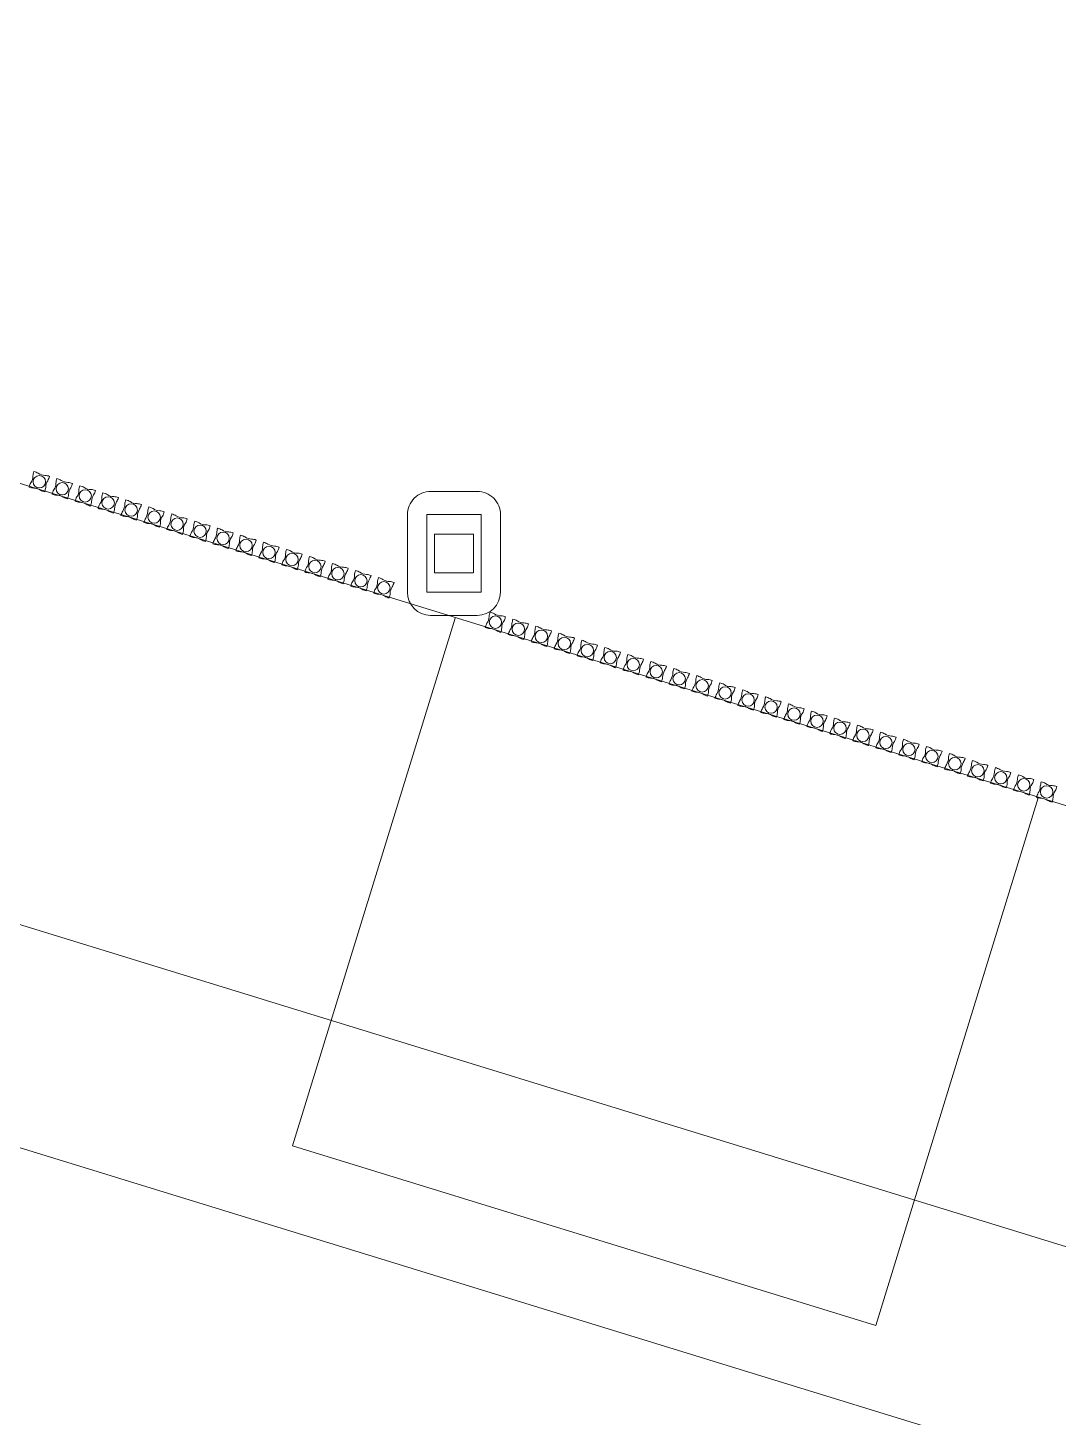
# Model space of a CAD drawing. Header units: metres. Extents: x -22.5 to 67.5, y 0 to 64.7.
# Drawn here: x 62.213 to 63.03, y 47.918 to 49.02 of the extents above; entities that cross this region are included whole.
import ezdxf

# ---------------------------------------------------------------- set-up
doc = ezdxf.new("R2010")
doc.units = ezdxf.units.M
doc.layers.add('XREF PIE 1.100$0$G-ANNO-TTLB', color=7, linetype='Continuous', lineweight=9)
doc.layers.add('XREF PIE 1.100$0$G-IMPT', color=7, linetype='Continuous', lineweight=9)

# ---------------------------------------------------------------- blocks, each defined once
blk = doc.blocks.new('XREF PIE 1.100$0$ZUM-TB-XX-PP_PIE DE PLANO - CDL_CONJUNTO_dwg-1452923-PLANTA BAJA GENERAL')
at = {"layer": 'XREF PIE 1.100$0$G-IMPT'}
for p, q in [((0.07500717297879411, 0.05491678029400891), (0.07537603641006174, 0.05491678029400891)), ((0.07482195531336064, 0.05411775756482598), (0.07482195531336064, 0.05473252995133954)), ((0.07556028675273112, 0.0547318044592672), (0.07556028675273112, 0.05411703207275362)), ((0.07537506908729762, 0.05393278173008428), (0.07500620565603001, 0.05393278173008428))]:
    blk.add_line(p, q, dxfattribs=at)
at = {"layer": 'XREF PIE 1.100$0$G-IMPT', "flags": 128}
for points in [[(0.1198591832153632, 0.04015308212429854), (0.1198591832153632, 0.07472980594961619), (0.06838715904063765, 0.07472980594961619), (0.06838715904063765, 0.05601492656945762)], [(0.02684305220361375, 0.06354491451137292), (0.0197934913460166, 0.04066072904932546), (0.09942691331867809, 0.01612934883355279), (0.1064764741763174, 0.03901353429573703)]]:
    blk.add_lwpolyline(points, close=True, dxfattribs=at)
for points in [[(0.02795819886025336, 0.06497230848787754), (0.08381695295681343, 0.04776468649168286), (0.0851301062222739, 0.05085151090458687), (0.08035314721161622, 0.05232307191877138), (0.08035314721161622, 0.05472708876086028)], [(0.07540598907807458, 0.05411718321840407), (0.07497564840813414, 0.05411718321840407), (0.07497564840813414, 0.054732378807732), (0.07540659365475243, 0.054732378807732), (0.07540659365475243, 0.05411718321840407)], [(0.07534466298366624, 0.05427093677248154), (0.07503727679085678, 0.05427093677248154), (0.07503727679085678, 0.05457862525365453), (0.07534496527202982, 0.05457862525365453), (0.07534496527202982, 0.05427093677248154)], [(0.0752006514339385, 0.05391031851367586), (0.07391127093208195, 0.04972475111547491), (0.07853510243384697, 0.04830033826072314), (0.07982448951145824, 0.05248592700501319)]]:
    blk.add_lwpolyline(points, dxfattribs=at)
at = {"layer": 'XREF PIE 1.100$0$G-IMPT'}
for centre, radius in [((0.07190329129221631, 0.0549936278586823), 4.918181463152427e-05), ((0.07208542468499465, 0.05493752095057921), 4.918181463151039e-05), ((0.07226755807777299, 0.05488141404247609), 4.918181463151039e-05), ((0.07244969147055128, 0.05482530713437296), 4.918181463152427e-05), ((0.07263182486332961, 0.05476920022626987), 4.918181463151039e-05), ((0.07281395825610795, 0.05471309331816675), 4.918181463151039e-05), ((0.07299609164888624, 0.05465698641006365), 4.918181463151039e-05), ((0.07317822504166457, 0.05460087950196055), 4.918181463151039e-05), ((0.07336035843444291, 0.05454477259385743), 4.918181463151039e-05), ((0.07354249182722031, 0.05448866568575082), 4.918181463151039e-05), ((0.07372462521999865, 0.05443255877764768), 4.918181463151039e-05), ((0.07390675861277693, 0.05437645186954461), 4.918181463152427e-05), ((0.07408889200555527, 0.05432034496144149), 4.918181463151039e-05), ((0.0742710253983336, 0.05426423805333838), 4.918181463151039e-05), ((0.07445315879111193, 0.05420813114523525), 4.918181463151039e-05), ((0.07463529218389023, 0.05415202423713215), 4.918181463151039e-05), ((0.07551982296846406, 0.05387954104968697), 4.918181463151039e-05), ((0.07570195636124243, 0.05382343414158385), 4.918181463149651e-05), ((0.07588408975401366, 0.05376732723346162), 4.918181463151039e-05), ((0.07606622314691676, 0.053711220325326), 4.918181463149651e-05), ((0.07624835653969678, 0.05365511341722831), 4.918181463151039e-05), ((0.07643048993259997, 0.05359900650909268), 4.918181463151039e-05), ((0.07661262332550313, 0.05354289960095707), 4.918181463149651e-05), ((0.07679475671840622, 0.05348679269282147), 4.918181463151039e-05), ((0.07697689011130941, 0.05343068578468582), 4.918181463151039e-05), ((0.07715902350421261, 0.05337457887655017), 4.918181463152427e-05), ((0.07734115689711582, 0.05331847196841455), 4.918181463152427e-05), ((0.07752329029001896, 0.05326236506027892), 4.918181463149651e-05), ((0.07770542368292217, 0.05320625815214326), 4.918181463149651e-05), ((0.07788755707582526, 0.05315015124400767), 4.918181463152427e-05), ((0.0780696904687285, 0.05309404433587204), 4.918181463152427e-05), ((0.0782518238615054, 0.05303793742776929), 4.918181463149651e-05), ((0.07843395725453474, 0.05298183051960082), 4.918181463151039e-05), ((0.07861609064743791, 0.0529257236114652), 4.918181463151039e-05), ((0.07879822404034105, 0.05286961670332956), 4.918181463149651e-05), ((0.07898035743324422, 0.05281350979519393), 4.918181463152427e-05), ((0.07916249082614746, 0.0527574028870583), 4.918181463152427e-05), ((0.0793446242190505, 0.05270129597892268), 4.918181463151039e-05), ((0.07952675761195373, 0.05264518907078709), 4.918181463149651e-05), ((0.07970889100485677, 0.05258908216265148), 4.918181463151039e-05), ((0.07989102439763425, 0.05253297525454859), 4.918181463151039e-05)]:
    blk.add_circle(centre, radius, dxfattribs=at)
for centre, radius, start, end in [((0.07176781058859931, 0.05503536322234093), 8.489692701830722e-05, 323.876783520154, 1.879907064755182), ((0.07199856454865534, 0.05502506990190847), 0.0001464877073043616, 160.3531929168485, 174.8778461706094), ((0.07182368849363033, 0.05493256240255591), 0.0001464877073038425, 60.87884441370277, 75.40349766728835), ((0.07194502665587499, 0.0551291085622994), 8.489692701833267e-05, 233.8767835201803, 271.8799070659356), ((0.07193473333544272, 0.05489835460224334), 0.0001464877073043513, 70.35319291671415, 84.87784617199098), ((0.07203877199583336, 0.05495189249502348), 8.489692701832694e-05, 143.8767835200281, 181.8799070646004), ((0.07184222583608932, 0.05507323065726825), 0.000146487707304362, 330.8788444144325, 345.4034976680867), ((0.07218069794143361, 0.05496896299380534), 0.0001464877073043438, 160.3531929168489, 174.87784617061), ((0.07200582188640858, 0.0548764554944528), 0.0001464877073038425, 60.87884441370245, 75.40349766728824), ((0.0721271600486533, 0.0550730016541963), 8.489692701833267e-05, 233.876783520179, 271.8799070659355), ((0.07196435674834337, 0.05491402506009609), 0.0001464877073043854, 150.87884441428, 165.4034976679266), ((0.07187184924899002, 0.05508890111512129), 0.0001464877073043736, 250.3531929167064, 264.8778461719914), ((0.0718615559285579, 0.05485814715506521), 8.489692701831328e-05, 53.87678352018106, 91.87990706593622), ((0.07198289409080293, 0.05505469331480856), 0.0001464877073038546, 240.8788444137048, 255.403497667284), ((0.07180801803577729, 0.0549621858154559), 0.0001464877073043438, 340.3531929168508, 354.8778461707755), ((0.07214649014112162, 0.05485791815199295), 0.0001464877073043854, 150.87884441428, 165.4034976679266), ((0.07205398264176832, 0.05503279420701817), 0.000146487707304369, 250.3531929167108, 264.8778461719912), ((0.0719499439813776, 0.05497925631423781), 8.4896927018346e-05, 323.8767835201538, 1.879907064760075), ((0.07204368932133623, 0.05480204024696211), 8.489692701832146e-05, 53.87678352017708, 91.8799070659268), ((0.07199015142855561, 0.0549060789073528), 0.0001464877073043616, 340.3531929168474, 354.8778461707752), ((0.07211686672822105, 0.05484224769414022), 0.000146487707304369, 70.35319291671087, 84.87784617199146), ((0.07222090538861167, 0.05489578558692036), 8.489692701831572e-05, 143.8767835200244, 181.8799070646005), ((0.07202435922886767, 0.05501712374916512), 0.0001464877073043242, 330.8788444144332, 345.4034976680875), ((0.07213207737415595, 0.05492314940613469), 8.489692701832661e-05, 323.8767835201576, 1.879907064760259), ((0.07236283133421197, 0.05491285608570225), 0.0001464877073043616, 160.3531929168485, 174.8778461706094), ((0.07218795527918691, 0.05482034858634969), 0.0001464877073038357, 60.87884441370631, 75.40349766728782), ((0.07230929344143162, 0.05501689474609318), 8.489692701832146e-05, 233.8767835201771, 271.8799070659264), ((0.07229900012099935, 0.05478614078603713), 0.0001464877073043429, 70.35319291670801, 84.8778461719907), ((0.07240303878139003, 0.05483967867881725), 8.489692701834633e-05, 143.8767835200242, 181.8799070646001), ((0.07220649262164597, 0.05496101684106204), 0.0001464877073043431, 330.878844414433, 345.4034976680886), ((0.0725449647269903, 0.05485674917759913), 0.0001464877073043616, 160.3531929168485, 174.8778461706094), ((0.07237008867196526, 0.05476424167824657), 0.0001464877073038236, 60.87884441370429, 75.4034976672814), ((0.07249142683420999, 0.05496078783799007), 8.489692701832146e-05, 233.8767835201757, 271.8799070659263), ((0.07500699160577606, 0.05473234857832144), 0.0001844318048699685, 89.94365445733145, 179.9436544573315), ((0.07537585503704365, 0.05473198583228531), 0.0001844318048699685, 359.9436544573333, 89.94365445733575), ((0.07216502748358129, 0.05499858640670546), 0.0001464877073038546, 240.8788444137044, 255.4034976672839), ((0.07232862353389996, 0.05480181124388987), 0.0001464877073043665, 150.8788444142813, 165.4034976679261), ((0.07223611603454666, 0.05497668729891505), 0.0001464877073043821, 250.3531929167125, 264.8778461719916), ((0.07222582271411457, 0.054745933338859), 8.489692701832965e-05, 53.87678352017084, 91.87990706592657), ((0.07234716087635956, 0.05494247949860234), 0.0001464877073038479, 240.8788444137078, 255.4034976672883), ((0.07217228482133392, 0.05484997199924968), 0.0001464877073043746, 340.3531929168515, 354.8778461707756), ((0.07251075692667831, 0.05474570433578674), 0.0001464877073043854, 150.8788444142808, 165.4034976679256), ((0.07241824942732498, 0.05492058039081195), 0.0001464877073043606, 250.3531929167047, 264.8778461719907), ((0.07231421076693426, 0.05486704249803159), 8.489692701833782e-05, 323.8767835201546, 1.879907064755338), ((0.07235441821411226, 0.05479386509114655), 0.0001464877073043746, 340.3531929168515, 354.8778461707756), ((0.07248113351377768, 0.05473003387793401), 0.000146487707304369, 70.35319291671097, 84.87784617199146), ((0.07258517217416832, 0.05478357177071413), 8.489692701833511e-05, 143.8767835200205, 181.8799070645956), ((0.0723886260144243, 0.05490490993295891), 0.0001464877073043499, 330.8788444144319, 345.4034976680879), ((0.07249634415971255, 0.05481093558992847), 8.489692701830722e-05, 323.8767835201583, 1.879907064760137), ((0.07272709811976857, 0.05480064226949603), 0.0001464877073043438, 160.3531929168512, 174.87784617061), ((0.07255222206474354, 0.05470813477014348), 0.0001464877073038425, 60.87884441370277, 75.40349766728309), ((0.07267356022698826, 0.05490468092988696), 8.489692701833267e-05, 233.876783520179, 271.8799070659355), ((0.07266326690655604, 0.05467392696983088), 0.000146487707304369, 70.35319291671127, 84.87784617199156), ((0.07276730556694666, 0.05472746486261106), 8.489692701832694e-05, 143.8767835200274, 181.8799070646001), ((0.07257075940720263, 0.05484880302485581), 0.0001464877073043242, 330.8788444144332, 345.4034976680849), ((0.07290923151254693, 0.0547445353613929), 0.0001464877073043616, 160.3531929168508, 174.8778461706093), ((0.07273435545752188, 0.05465202786204035), 0.0001464877073038425, 60.87884441370277, 75.40349766728309), ((0.07285569361976658, 0.05484857402178386), 8.489692701832146e-05, 233.8767835201757, 271.8799070659265), ((0.07240795610689287, 0.05468982643075587), 8.489692701831328e-05, 53.87678352018106, 91.87990706593622), ((0.07252929426913785, 0.05488637259049924), 0.0001464877073038479, 240.8788444137083, 255.4034976672834), ((0.07269289031945658, 0.05468959742768364), 0.0001464877073043854, 150.8788444142828, 165.4034976679268), ((0.07260038282010328, 0.05486447348270882), 0.000146487707304369, 250.3531929167109, 264.8778461719912), ((0.07259008949967116, 0.05463371952265278), 8.489692701832965e-05, 53.87678352017084, 91.87990706592657), ((0.07271142766191625, 0.05483026568239613), 0.0001464877073038546, 240.8788444137042, 255.4034976672837), ((0.07253655160689054, 0.05473775818304347), 0.0001464877073043746, 340.3531929168515, 354.8778461707756), ((0.07287502371223492, 0.05463349051958052), 0.0001464877073043665, 150.8788444142831, 165.4034976679258), ((0.0727825162128816, 0.05480836657460574), 0.0001464877073043736, 250.3531929167064, 264.8778461719914), ((0.07267847755249085, 0.05475482868182537), 8.489692701833782e-05, 323.8767835201546, 1.879907064755338), ((0.07271868499966888, 0.05468165127494036), 0.0001464877073043746, 340.3531929168484, 354.8778461707727), ((0.07284540029933431, 0.0546178200617278), 0.0001464877073043429, 70.35319291670783, 84.87784617199063), ((0.07294943895972499, 0.05467135795450793), 8.489692701834633e-05, 143.8767835200267, 181.8799070646003), ((0.07275289279998093, 0.05479269611675269), 0.0001464877073043431, 330.8788444144301, 345.4034976680857), ((0.07286061094526926, 0.05469872177372225), 8.489692701830722e-05, 323.8767835201565, 1.879907064760261), ((0.07309136490532527, 0.05468842845328979), 0.0001464877073043616, 160.3531929168477, 174.8778461706092), ((0.07291648885030023, 0.05459592095393723), 0.0001464877073038357, 60.87884441370662, 75.40349766728792), ((0.07303782701254495, 0.05479246711368074), 8.489692701832146e-05, 233.8767835201757, 271.8799070659263), ((0.07302753369211264, 0.05456171315362467), 0.000146487707304369, 70.35319291671087, 84.87784617199146), ((0.07313157235250328, 0.05461525104640482), 8.489692701832694e-05, 143.8767835200281, 181.8799070646004), ((0.07293502619275927, 0.05473658920864958), 0.000146487707304362, 330.8788444144325, 345.4034976680867), ((0.07327349829810356, 0.05463232154518667), 0.0001464877073043438, 160.3531929168481, 174.8778461706071), ((0.07309862224307857, 0.05453981404583413), 0.0001464877073038357, 60.87884441370631, 75.40349766728782), ((0.07321996040532325, 0.05473636020557766), 8.489692701833267e-05, 233.876783520179, 271.8799070659356), ((0.07277222289244953, 0.05457761261454966), 8.489692701832965e-05, 53.87678352017084, 91.87990706592657), ((0.07289356105469452, 0.05477415877429302), 0.0001464877073038479, 240.8788444137083, 255.4034976672885), ((0.07305715710501323, 0.05457738361147742), 0.0001464877073043854, 150.878844414281, 165.4034976679271), ((0.07296464960565996, 0.0547522596665026), 0.000146487707304369, 250.3531929167109, 264.8778461719912), ((0.07295435628522783, 0.05452150570644655), 8.489692701831328e-05, 53.87678352018236, 91.87990706593628), ((0.07307569444747287, 0.05471805186618989), 0.0001464877073038425, 240.8788444137027, 255.4034976672828), ((0.07290081839244723, 0.05462554436683725), 0.0001464877073043438, 340.3531929168508, 354.8778461707755), ((0.07323929049779157, 0.05452127670337431), 0.0001464877073043854, 150.87884441428, 165.4034976679266), ((0.07314678299843827, 0.05469615275839952), 0.000146487707304369, 250.3531929167109, 264.877846171991), ((0.07304274433804753, 0.05464261486561914), 8.489692701832661e-05, 323.8767835201576, 1.879907064760259), ((0.0730829517852255, 0.05456943745873413), 0.0001464877073043616, 340.3531929168504, 354.8778461707753), ((0.07320966708489093, 0.05450560624552157), 0.000146487707304369, 70.35319291671127, 84.87784617199156), ((0.07331370574528162, 0.05455914413830173), 8.489692701832694e-05, 143.8767835200281, 181.8799070646004), ((0.07311715958553755, 0.05468048230054647), 0.0001464877073043431, 330.8788444144301, 345.4034976680857), ((0.07322487773082585, 0.05458650795751604), 8.489692701830722e-05, 323.8767835201565, 1.879907064759953), ((0.07345563169088189, 0.0545762146370836), 0.0001464877073043616, 160.3531929168508, 174.8778461706093), ((0.07328075563585687, 0.05448370713773103), 0.0001464877073038425, 60.87884441370245, 75.40349766728824), ((0.07340209379810154, 0.05468025329747453), 8.489692701832146e-05, 233.8767835201771, 271.8799070659264), ((0.07339180047766927, 0.05444949933741847), 0.0001464877073043429, 70.35319291670801, 84.8778461719907), ((0.07329929297831593, 0.05462437539244338), 0.0001464877073043242, 330.8788444144315, 345.4034976680852), ((0.07363776508365927, 0.05452010772897697), 0.0001464877073043438, 160.3531929168512, 174.87784617061), ((0.0734628890286343, 0.05442760022962441), 0.0001464877073038357, 60.87884441370631, 75.40349766728782), ((0.07358422719087898, 0.05462414638936791), 8.489692701833267e-05, 233.87678352018, 271.8799070659356), ((0.07313648967800615, 0.05446539879834345), 8.489692701832965e-05, 53.87678352017084, 91.87990706592657), ((0.07325782784025114, 0.0546619449580868), 0.0001464877073038479, 240.8788444137083, 255.4034976672885), ((0.07342142389056988, 0.05446516979527121), 0.0001464877073043665, 150.8788444142831, 165.4034976679258), ((0.07332891639121661, 0.0546400458502964), 0.0001464877073043867, 250.3531929167079, 264.8778461719918), ((0.07331862307078449, 0.05440929189024035), 8.489692701832965e-05, 53.87678352017084, 91.87990706592657), ((0.0734399612330295, 0.0546058380499837), 0.0001464877073038425, 240.8788444137021, 255.4034976672825), ((0.07326508517800387, 0.05451333055063103), 0.0001464877073043616, 340.3531929168474, 354.8778461707752), ((0.0734958391380599, 0.05450303723019861), 8.489692701832694e-05, 143.8767835200256, 181.8799070646003), ((0.07360355728334728, 0.05440906288716459), 0.0001464877073043854, 150.87884441428, 165.4034976679266), ((0.07351104978399403, 0.05458393894218976), 0.000146487707304369, 250.3531929167109, 264.877846171991), ((0.07340701112360326, 0.05453040104940944), 8.4896927018346e-05, 323.8767835201562, 1.879907064760165), ((0.07357393387044667, 0.05439339242931182), 0.000146487707304369, 70.35319291671097, 84.87784617199146), ((0.07367797253083735, 0.05444693032209197), 8.489692701832694e-05, 143.876783520025, 181.8799070646001), ((0.07348142637109331, 0.05456826848433675), 0.0001464877073043431, 330.8788444144328, 345.4034976680871), ((0.07358914451638154, 0.05447429414130631), 8.489692701833782e-05, 323.8767835201564, 1.879907064759894), ((0.07381989847643762, 0.05446400082087384), 0.0001464877073043616, 160.3531929168508, 174.8778461706093), ((0.07364502242141258, 0.05437149332152131), 0.0001464877073038425, 60.87884441370245, 75.40349766728299), ((0.07376636058365729, 0.05456803948126479), 8.489692701831328e-05, 233.8767835201807, 271.8799070659359), ((0.073756067263225, 0.05433728552120873), 0.0001464877073043429, 70.35319291670811, 84.87784617199046), ((0.0736635597638716, 0.05451216157623363), 0.000146487707304362, 330.8788444144325, 345.4034976680867), ((0.07400203186921589, 0.05440789391277076), 0.0001464877073043438, 160.3531929168481, 174.8778461706098), ((0.0738271558141909, 0.0543153864134182), 0.0001464877073038357, 60.87884441370631, 75.40349766728782), ((0.07350075646356188, 0.05435318498213373), 8.489692701833267e-05, 53.87678352018034, 91.87990706592662), ((0.07362209462580688, 0.05454973114187707), 0.0001464877073038479, 240.8788444137083, 255.4034976672885), ((0.0734472185707813, 0.05445722364252442), 0.0001464877073043569, 340.3531929168488, 354.8778461707729), ((0.07378569067612568, 0.05435295597906147), 0.0001464877073043854, 150.8788444142808, 165.4034976679256), ((0.07369318317677231, 0.05452783203408667), 0.0001464877073043821, 250.3531929167125, 264.8778461719916), ((0.0736828898563402, 0.05429707807403061), 8.489692701832965e-05, 53.87678352017214, 91.87990706592662), ((0.07380422801858524, 0.05449362423377396), 0.0001464877073038479, 240.8788444137083, 255.4034976672834), ((0.07362935196355958, 0.05440111673442131), 0.0001464877073043746, 340.3531929168492, 354.8778461707757), ((0.07386010592361564, 0.05439082341398887), 8.489692701833511e-05, 143.8767835200199, 181.8799070645998), ((0.07396782406890394, 0.05429684907095836), 0.0001464877073043854, 150.8788444142826, 165.4034976679253), ((0.07377127790915988, 0.05441818723320319), 8.489692701833782e-05, 323.8767835201588, 1.879907064759985), ((0.07394849397643564, 0.05451193257316168), 8.489692701832146e-05, 233.8767835201771, 271.8799070659264), ((0.07393820065600329, 0.0542811786131056), 0.000146487707304369, 70.35319291671097, 84.87784617199146), ((0.07404223931639398, 0.05433471650588578), 8.489692701833511e-05, 143.8767835200248, 181.8799070646003), ((0.07384569315664996, 0.05445605466813053), 0.0001464877073043499, 330.878844414429, 345.403497668085), ((0.07395341130193822, 0.05436208032510009), 8.4896927018346e-05, 323.8767835201538, 1.879907064760075), ((0.07418416526199426, 0.05435178700466763), 0.0001464877073043438, 160.3531929168481, 174.8778461706098), ((0.07400928920696927, 0.05425927950531508), 0.0001464877073038357, 60.87884441370662, 75.40349766728792), ((0.07413062736921394, 0.05445582566505859), 8.489692701833267e-05, 233.876783520179, 271.8799070659356), ((0.07412033404878163, 0.05422507170500251), 0.000146487707304369, 70.35319291671097, 84.87784617199146), ((0.07402782654942826, 0.05439994776002741), 0.0001464877073043242, 330.8788444144332, 345.4034976680875), ((0.0743662986547726, 0.05429568009656452), 0.0001464877073043438, 160.3531929168481, 174.8778461706071), ((0.07419142259974754, 0.05420317259721198), 0.0001464877073038425, 60.87884441370277, 75.40349766728309), ((0.07387531656955064, 0.05447172512598355), 0.0001464877073043606, 250.3531929167046, 264.8778461719909), ((0.07386502324911853, 0.0542409711659275), 8.489692701832146e-05, 53.87678352017613, 91.87990706592683), ((0.07398636141136357, 0.05443751732567083), 0.0001464877073038425, 240.8788444137027, 255.4034976672828), ((0.0738114853563379, 0.05434500982631819), 0.0001464877073043438, 340.3531929168508, 354.877846170776), ((0.07414995746168226, 0.05424074216285524), 0.0001464877073043854, 150.87884441428, 165.4034976679266), ((0.07405744996232898, 0.05441561821788046), 0.0001464877073043559, 250.3531929167091, 264.8778461719907), ((0.07404715664189684, 0.05418486425782437), 8.489692701832965e-05, 53.87678352017084, 91.87990706592657), ((0.07416849480414187, 0.05438141041756776), 0.0001464877073038668, 240.8788444137062, 255.403497667284), ((0.07399361874911627, 0.05428890291821509), 0.0001464877073043438, 340.3531929168478, 354.8778461707753), ((0.07422437270917231, 0.05427860959778266), 8.489692701832694e-05, 143.8767835200281, 181.8799070646004), ((0.07433209085446058, 0.05418463525475215), 0.0001464877073043665, 150.8788444142813, 165.4034976679261), ((0.0741355446947165, 0.05430597341699698), 8.489692701833782e-05, 323.8767835201588, 1.879907064759985), ((0.07431276076199228, 0.05439971875695546), 8.489692701833267e-05, 233.876783520179, 271.8799070659355), ((0.07430246744155995, 0.05416896479689939), 0.0001464877073043513, 70.35319291671397, 84.87784617199091), ((0.0744065061019506, 0.05422250268967955), 8.489692701832694e-05, 143.8767835200238, 181.8799070645957), ((0.07420995994220655, 0.05434384085192432), 0.000146487707304362, 330.8788444144296, 345.4034976680865), ((0.07431767808749484, 0.05424986650889386), 8.4896927018346e-05, 323.8767835201562, 1.879907064760165), ((0.07454843204755085, 0.05423957318846141), 0.0001464877073043438, 160.3531929168512, 174.87784617061), ((0.07437355599252587, 0.05414706568910885), 0.0001464877073038304, 60.87884441370068, 75.40349766728204), ((0.0744948941547706, 0.05434361184885236), 8.489692701832146e-05, 233.8767835201757, 271.8799070659263), ((0.07448460083433829, 0.0541128578887963), 0.000146487707304369, 70.35319291671097, 84.87784617199146), ((0.0743920933349849, 0.05428773394382119), 0.000146487707304362, 330.8788444144296, 345.4034976680838), ((0.07473056544032919, 0.0541834662803583), 0.0001464877073043438, 160.3531929168481, 174.8778461706098), ((0.07455568938530419, 0.05409095878100573), 0.0001464877073038425, 60.87884441370277, 75.40349766728835), ((0.07423958335510727, 0.05435951130977736), 0.0001464877073043821, 250.3531929167121, 264.8778461719915), ((0.07422929003467515, 0.05412875734972129), 8.489692701832965e-05, 53.8767835201718, 91.87990706592667), ((0.07435062819692018, 0.05432530350946464), 0.0001464877073038479, 240.8788444137083, 255.4034976672885), ((0.07417575214189454, 0.05423279601011197), 0.0001464877073043616, 340.3531929168504, 354.8778461707753), ((0.0745142242472389, 0.05412852834664903), 0.0001464877073043854, 150.8788444142808, 165.4034976679256), ((0.07442171674788561, 0.05430340440167424), 0.000146487707304369, 250.3531929167109, 264.877846171991), ((0.07441142342745351, 0.05407265044161816), 8.489692701831328e-05, 53.87678352018106, 91.87990706593635), ((0.07453276158969853, 0.05426919660136154), 0.0001464877073038425, 240.8788444137021, 255.4034976672825), ((0.07435788553467286, 0.05417668910200885), 0.0001464877073043438, 340.3531929168508, 354.8778461707755), ((0.07458863949472898, 0.05416639578157643), 8.489692701832694e-05, 143.8767835200263, 181.8799070646005), ((0.0746963576400172, 0.05407242143854591), 0.0001464877073043786, 150.8788444142811, 165.4034976679272), ((0.07449981148027321, 0.05419375960079076), 8.489692701833782e-05, 323.8767835201588, 1.879907064759985), ((0.0746770275475489, 0.05428750494074924), 8.489692701833267e-05, 233.876783520179, 271.8799070659355), ((0.07466673422711659, 0.05405675098069317), 0.0001464877073043429, 70.35319291670801, 84.8778461719907), ((0.07477077288750728, 0.05411028887347333), 8.489692701832694e-05, 143.8767835200256, 181.8799070645956), ((0.07457422672776325, 0.05423162703571809), 0.0001464877073043242, 330.8788444144315, 345.4034976680852), ((0.07500638702904815, 0.05411757619180787), 0.0001844318048699685, 179.9436544573315, 269.9436544573311), ((0.07537525046031571, 0.05411721344577174), 0.0001844318048699824, 269.9436544573354, 359.9436544573333), ((0.0746038501406639, 0.05424729749357114), 0.0001464877073043821, 250.3531929167122, 264.8778461719913), ((0.0745935568202318, 0.05401654353351504), 8.489692701832965e-05, 53.8767835201718, 91.87990706592667), ((0.07471489498247683, 0.0542130896932584), 0.0001464877073038479, 240.8788444137083, 255.4034976672827), ((0.07454001892745118, 0.05412058219390576), 0.0001464877073043616, 340.3531929168504, 354.8778461707753), ((0.07538434226484705, 0.05392127641334554), 8.4896927018346e-05, 323.8767835201562, 1.879907064760165), ((0.07561509622490306, 0.05391098309291312), 0.0001464877073043438, 160.3531929168481, 174.8778461706098), ((0.07544022016987806, 0.05381847559356056), 0.0001464877073038425, 60.8788444137022, 75.40349766728802), ((0.07556155833212275, 0.05401502175330407), 8.489692701831328e-05, 233.8767835201821, 271.879907065936), ((0.07555126501169046, 0.05378426779324798), 0.0001464877073043429, 70.35319291670801, 84.8778461719907), ((0.07545875751233705, 0.05395914384827289), 0.000146487707304362, 330.8788444144325, 345.4034976680867), ((0.07579722961768137, 0.05385487618481), 0.0001464877073043616, 160.3531929168477, 174.8778461706065), ((0.07562235356265637, 0.05376236868545747), 0.0001464877073038425, 60.8788444137022, 75.40349766728276), ((0.0755808884245911, 0.05379993825110073), 0.0001464877073043854, 150.87884441428, 165.4034976679266), ((0.07548838092523777, 0.05397481430612593), 0.0001464877073043821, 250.3531929167125, 264.8778461719916), ((0.07547808760480564, 0.05374406034606988), 8.489692701831328e-05, 53.87678352018236, 91.87990706593628), ((0.0755994257670507, 0.05394060650581321), 0.0001464877073038479, 240.8788444137083, 255.4034976672834), ((0.07542454971202503, 0.05384809900646059), 0.0001464877073043616, 340.3531929168504, 354.8778461707753), ((0.07565530367208113, 0.05383780568602815), 8.489692701833511e-05, 143.8767835200194, 181.879907064596), ((0.0757630218173694, 0.05374383134299763), 0.0001464877073043854, 150.8788444142808, 165.4034976679256), ((0.07556647565762534, 0.05386516950524246), 8.489692701833782e-05, 323.8767835201588, 1.879907064759985), ((0.07574369172490107, 0.05395891484520094), 8.489692701832146e-05, 233.8767835201771, 271.8799070659264), ((0.07573339840446874, 0.05372816088514488), 0.000146487707304369, 70.35319291671117, 84.87784617199155), ((0.0758374370648594, 0.05378169877792503), 8.489692701832694e-05, 143.8767835200238, 181.8799070645957), ((0.07564089090511539, 0.0539030369401698), 0.000146487707304362, 330.8788444144325, 345.4034976680867), ((0.07574860905039657, 0.05380906259712023), 8.489692701833782e-05, 323.8767835201588, 1.879907064759985), ((0.07597936301045258, 0.05379876927668779), 0.0001464877073043438, 160.3531929168512, 174.87784617061), ((0.0758044869554276, 0.05370626177733522), 0.0001464877073038236, 60.87884441370429, 75.4034976672814), ((0.07592582511767229, 0.0539028079370787), 8.489692701833267e-05, 233.876783520179, 271.8799070659355), ((0.07591553179723998, 0.05367205397702263), 0.000146487707304369, 70.35319291671127, 84.87784617199156), ((0.07582302429788665, 0.05384693003204757), 0.0001464877073043499, 330.878844414429, 345.4034976680877), ((0.07616149640335576, 0.05374266236855217), 0.0001464877073043438, 160.3531929168481, 174.8778461706098), ((0.0759866203483307, 0.05365015486919961), 0.0001464877073038425, 60.8788444137022, 75.40349766728276), ((0.07567051431801611, 0.05391870739802281), 0.000146487707304369, 250.3531929167108, 264.8778461719912), ((0.07566022099758397, 0.05368795343796676), 8.489692701831328e-05, 53.87678352018106, 91.87990706593635), ((0.07578155915982895, 0.05388449959771013), 0.0001464877073038479, 240.878844413708, 255.4034976672832), ((0.07560668310480331, 0.05379199209835744), 0.0001464877073043616, 340.3531929168481, 354.8778461707755), ((0.07594515521014066, 0.05368772443487538), 0.0001464877073043854, 150.8788444142836, 165.4034976679259), ((0.07585264771078734, 0.05386260048990058), 0.000146487707304369, 250.3531929167109, 264.877846171991), ((0.07584235439035521, 0.05363184652984453), 8.489692701831328e-05, 53.87678352018236, 91.87990706593628), ((0.07596369255260026, 0.05382839268958788), 0.0001464877073038425, 240.8788444137021, 255.4034976672825), ((0.0757888164975746, 0.05373588519023521), 0.0001464877073043616, 340.3531929168481, 354.8778461707755), ((0.0760195704576307, 0.05372559186980279), 8.489692701833511e-05, 143.8767835200194, 181.879907064596), ((0.07612728860304377, 0.05363161752673978), 0.0001464877073043665, 150.8788444142813, 165.4034976679275), ((0.07593074244329967, 0.05375295568898461), 8.489692701833782e-05, 323.8767835201588, 1.879907064759985), ((0.0761079585105754, 0.05384670102894309), 8.489692701832146e-05, 233.8767835201771, 271.8799070659264), ((0.07609766519014313, 0.053615947068887), 0.000146487707304369, 70.35319291671127, 84.87784617199156), ((0.07620170385053383, 0.05366948496166717), 8.489692701834633e-05, 143.8767835200242, 181.8799070645955), ((0.07600515769078975, 0.05379082312391194), 0.0001464877073043431, 330.8788444144301, 345.4034976680883), ((0.07611287583607974, 0.05369684878088692), 8.489692701830722e-05, 323.8767835201583, 1.879907064760137), ((0.07634362979613571, 0.05368655546045445), 0.0001464877073043616, 160.3531929168477, 174.8778461706092), ((0.07616875374111072, 0.05359404796110191), 0.0001464877073038479, 60.87884441370808, 75.40349766728876), ((0.07629009190335542, 0.05379059412084542), 8.489692701834086e-05, 233.8767835201737, 271.879907065926), ((0.07627979858292315, 0.05355984016078934), 0.000146487707304369, 70.35319291671105, 84.87784617199694), ((0.07618729108356975, 0.05373471621581423), 0.000146487707304331, 330.8788444144321, 345.4034976680869), ((0.07652576318903895, 0.05363044855231885), 0.0001464877073043569, 160.3531929168514, 174.8778461706095), ((0.07635088713401395, 0.05353794105296628), 0.0001464877073038546, 60.87884441370477, 75.40349766728951), ((0.07603478110369044, 0.05380649358176495), 0.000146487707304369, 250.3531929167109, 264.877846171991), ((0.07602448778325835, 0.05357573962170892), 8.489692701832965e-05, 53.8767835201718, 91.87990706592667), ((0.07614582594550337, 0.05377228578145227), 0.00014648770730386, 240.8788444137103, 255.4034976672845), ((0.0759709498904777, 0.05367977828209961), 0.0001464877073043746, 340.3531929168515, 354.8778461707756), ((0.07630942199582376, 0.05357551061864207), 0.0001464877073043854, 150.8788444142836, 165.4034976679285), ((0.07621691449647044, 0.05375038667366727), 0.0001464877073043998, 250.3531929167096, 264.8778461719868), ((0.07620662117603834, 0.05351963271361122), 8.489692701831328e-05, 53.87678352018236, 91.87990706593628), ((0.07632795933828332, 0.05371617887335458), 0.0001464877073038668, 240.8788444137067, 255.4034976672904), ((0.07615308328325772, 0.05362367137400191), 0.0001464877073043438, 340.3531929168508, 354.877846170776), ((0.07638383724331378, 0.05361337805356949), 8.489692701831572e-05, 143.8767835200201, 181.8799070645956), ((0.076491555388727, 0.05351940371050646), 0.0001464877073043854, 150.8788444142836, 165.4034976679245), ((0.07629500922898294, 0.05364074187275129), 8.489692701831844e-05, 323.8767835201602, 1.879907064760078), ((0.07647222529625866, 0.05373448721270978), 8.489692701831328e-05, 233.8767835201821, 271.879907065936), ((0.07646193197582635, 0.05350373325265372), 0.000146487707304369, 70.35319291671105, 84.87784617199152), ((0.076565970636217, 0.05355727114543386), 8.489692701834633e-05, 143.8767835200242, 181.8799070645955), ((0.07636942447647298, 0.05367860930767863), 0.000146487707304331, 330.8788444144295, 345.4034976680855), ((0.07647714262188605, 0.05358463496461567), 8.489692701831844e-05, 323.8767835201602, 1.879907064760078), ((0.07670789658194206, 0.05357434164418323), 0.0001464877073043485, 160.3531929168521, 174.8778461706117), ((0.07653302052691706, 0.05348183414483067), 0.0001464877073038479, 60.87884441370832, 75.40349766728896), ((0.07665435868916173, 0.05367838030457416), 8.489692701831328e-05, 233.8767835201821, 271.879907065936), ((0.07664406536872946, 0.0534476263445181), 0.0001464877073043513, 70.35319291671405, 84.87784617199635), ((0.07655155786937605, 0.05362250239954302), 0.000146487707304331, 330.8788444144324, 345.4034976680883), ((0.07689002997484515, 0.05351823473604762), 0.0001464877073043616, 160.3531929168477, 174.8778461706092), ((0.07671515391982014, 0.05342572723669508), 0.0001464877073038668, 60.8788444137068, 75.40349766729067), ((0.07639904788937367, 0.05369427976553167), 0.0001464877073043821, 250.3531929167123, 264.877846171997), ((0.07638875456894154, 0.0534635258054756), 8.489692701832146e-05, 53.87678352017613, 91.87990706592683), ((0.0765100927311866, 0.05366007196521895), 0.0001464877073038546, 240.8788444137042, 255.4034976672889), ((0.07633521667616094, 0.05356756446586627), 0.0001464877073043746, 340.3531929168476, 354.8778461707726), ((0.07667368878163008, 0.05346329680237085), 0.0001464877073043975, 150.8788444142816, 165.4034976679233), ((0.0765811812822768, 0.05363817285739605), 0.0001464877073043867, 250.3531929167081, 264.8778461719918), ((0.07657088796184469, 0.05340741889733999), 8.489692701832146e-05, 53.87678352017613, 91.87990706592667), ((0.07669222612408967, 0.05360396505708334), 0.0001464877073038546, 240.8788444137048, 255.4034976672893), ((0.07651735006906402, 0.05351145755773067), 0.0001464877073043746, 340.3531929168507, 354.8778461707754), ((0.0767481040291201, 0.05350116423729825), 8.489692701831572e-05, 143.8767835200244, 181.8799070646002), ((0.07685582217453316, 0.05340718989423525), 0.0001464877073043975, 150.8788444142844, 165.4034976679236), ((0.07665927601478914, 0.05352852805648008), 8.489692701831844e-05, 323.8767835201584, 1.879907064760202), ((0.07683649208206486, 0.05362227339643855), 8.489692701834086e-05, 233.8767835201737, 271.879907065926), ((0.07682619876163253, 0.0533915194363825), 0.0001464877073043513, 70.35319291671405, 84.87784617199635), ((0.07693023742202318, 0.05344505732916264), 8.489692701831572e-05, 143.8767835200244, 181.8799070646002), ((0.07673369126227916, 0.0535663954914074), 0.0001464877073043499, 330.8788444144319, 345.4034976680879), ((0.07684140940769235, 0.05347242114834442), 8.489692701833782e-05, 323.8767835201588, 1.879907064759985), ((0.07707216336774839, 0.05346212782791199), 0.0001464877073043569, 160.3531929168514, 174.8778461706095), ((0.07689728731272338, 0.05336962032855942), 0.0001464877073038546, 60.87884441370477, 75.40349766728951), ((0.07701862547496809, 0.05356616648830291), 8.489692701832146e-05, 233.8767835201771, 271.8799070659264), ((0.07700833215453579, 0.05333541252824686), 0.000146487707304369, 70.35319291671105, 84.87784617199152), ((0.07691582465518243, 0.05351028858327177), 0.0001464877073043431, 330.8788444144301, 345.403497668087), ((0.0772542967606516, 0.05340602091977633), 0.0001464877073043616, 160.3531929168485, 174.8778461706094), ((0.07707942070562658, 0.05331351342042381), 0.0001464877073038479, 60.87884441370832, 75.40349766728896), ((0.07676331467517987, 0.05358206594926044), 0.0001464877073043867, 250.3531929167081, 264.8778461719918), ((0.07675302135474774, 0.0533513119892044), 8.489692701834086e-05, 53.87678352017313, 91.87990706592623), ((0.07687435951699276, 0.05354785814894773), 0.0001464877073038668, 240.8788444137064, 255.4034976672903), ((0.07669948346196713, 0.05345535064959507), 0.0001464877073043438, 340.3531929168492, 354.877846170775), ((0.07703795556743644, 0.05335108298609959), 0.0001464877073043854, 150.8788444142826, 165.4034976679239), ((0.07694544806808307, 0.0535259590411248), 0.0001464877073043951, 250.353192916714, 264.8778461719975), ((0.07693515474765097, 0.05329520508106873), 8.489692701832146e-05, 53.87678352017613, 91.87990706592683), ((0.07705649290989604, 0.05349175124081206), 0.0001464877073038546, 240.8788444137048, 255.4034976672893), ((0.07688161685487042, 0.05339924374145942), 0.0001464877073043438, 340.3531929168523, 354.8778461707752), ((0.07711237081492643, 0.05338895042102699), 8.489692701833511e-05, 143.8767835200194, 181.879907064596), ((0.0772200889603396, 0.05329497607796395), 0.0001464877073043732, 150.8788444142801, 165.4034976679254), ((0.07702354280059551, 0.05341631424020879), 8.489692701833782e-05, 323.8767835201546, 1.879907064760018), ((0.07720075886787131, 0.05351005958016726), 8.489692701834086e-05, 233.8767835201741, 271.879907065926), ((0.07719046554743898, 0.05327930562011118), 0.000146487707304369, 70.35319291671087, 84.87784617199688), ((0.0772945042078296, 0.05333284351289135), 8.489692701833511e-05, 143.8767835200248, 181.8799070646), ((0.07709795804808563, 0.05345418167513613), 0.000146487707304331, 330.8788444144295, 345.4034976680855), ((0.07720567619349879, 0.05336020733207314), 8.489692701831844e-05, 323.8767835201602, 1.879907064760078), ((0.0774364301535548, 0.05334991401164069), 0.0001464877073043485, 160.3531929168521, 174.8778461706117), ((0.07726155409852974, 0.05325740651228815), 0.0001464877073038357, 60.87884441370662, 75.40349766728792), ((0.07738289226077447, 0.05345395267203167), 8.489692701832146e-05, 233.8767835201771, 271.8799070659358), ((0.07737259894034215, 0.05322319871197558), 0.0001464877073043821, 70.35319291671298, 84.87784617198662), ((0.07728009144098882, 0.05339807476700048), 0.0001464877073043499, 330.878844414429, 345.4034976680837), ((0.07761856354645795, 0.05329380710350509), 0.0001464877073043485, 160.3531929168512, 174.8778461706115), ((0.0774436874914329, 0.05320129960415253), 0.0001464877073038357, 60.87884441370662, 75.40349766728792), ((0.07712758146098628, 0.05346985213298915), 0.0001464877073043821, 250.3531929167126, 264.877846171997), ((0.07711728814055419, 0.0532390981729331), 8.489692701834086e-05, 53.87678352017313, 91.87990706592637), ((0.0772386263027992, 0.05343564433267643), 0.0001464877073038546, 240.8788444137048, 255.4034976672893), ((0.07706375024777358, 0.05334313683332378), 0.0001464877073043485, 340.3531929168486, 354.8778461707721), ((0.0774022223532428, 0.05323886916982832), 0.0001464877073043854, 150.8788444142808, 165.4034976679256), ((0.07730971485388949, 0.05341374522485352), 0.0001464877073043821, 250.3531929167126, 264.877846171997), ((0.07729942153345738, 0.05318299126479745), 8.489692701831328e-05, 53.87678352018106, 91.87990706593635), ((0.07742075969570242, 0.05337953742454082), 0.0001464877073038546, 240.8788444137048, 255.4034976672893), ((0.07724588364067675, 0.05328702992518814), 0.0001464877073043616, 340.3531929168504, 354.8778461707758), ((0.07747663760073283, 0.05327673660475574), 8.489692701831572e-05, 143.8767835200244, 181.8799070646002), ((0.07758435574614597, 0.0531827622616927), 0.0001464877073043975, 150.8788444142826, 165.4034976679239), ((0.0773878095864019, 0.05330410042393752), 8.489692701831844e-05, 323.8767835201602, 1.879907064760078), ((0.07756502565367762, 0.053397845763896), 8.489692701831328e-05, 233.8767835201821, 271.879907065936), ((0.07755473233324531, 0.05316709180383993), 0.0001464877073043867, 70.35319291670817, 84.87784617198672), ((0.07765877099363604, 0.05322062969662009), 8.489692701831572e-05, 143.8767835200201, 181.8799070645956), ((0.07746222483389195, 0.05334196785886487), 0.0001464877073043431, 330.878844414433, 345.4034976680873), ((0.0775699429793051, 0.05324799351580189), 8.489692701831844e-05, 323.8767835201602, 1.879907064760078), ((0.07780069693936117, 0.05323770019536943), 0.0001464877073043616, 160.3531929168477, 174.8778461706065), ((0.07762582088433612, 0.0531451926960169), 0.0001464877073038668, 60.87884441370711, 75.40349766729076), ((0.07774715904658087, 0.05334173885576037), 8.489692701832146e-05, 233.8767835201757, 271.8799070659263), ((0.07773686572614856, 0.05311098489570433), 0.000146487707304369, 70.35319291671105, 84.87784617199694), ((0.07764435822679519, 0.05328586095072923), 0.0001464877073043431, 330.8788444144301, 345.4034976680844), ((0.07749184824679264, 0.05335763831671787), 0.0001464877073043821, 250.3531929167126, 264.877846171997), ((0.07748155492636055, 0.05312688435666183), 8.489692701834086e-05, 53.87678352017313, 91.87990706592623), ((0.07760289308860556, 0.05332343051640519), 0.0001464877073038546, 240.8788444137048, 255.4034976672893), ((0.07742801703357995, 0.05323092301705252), 0.0001464877073043438, 340.3531929168523, 354.8778461707752), ((0.07776648913904921, 0.05312665535355707), 0.0001464877073043732, 150.8788444142801, 165.4034976679254), ((0.07767398163969588, 0.05330153140858227), 0.0001464877073043821, 250.3531929167123, 264.877846171997), ((0.07766368831926376, 0.05307077744852619), 8.489692701834086e-05, 53.87678352017313, 91.87990706593561), ((0.07778502648150878, 0.05326732360826956), 0.0001464877073038789, 240.8788444137082, 255.4034976672806), ((0.07761015042648312, 0.05317481610891688), 0.0001464877073043877, 340.353192916848, 354.877846170776), ((0.0778409043865392, 0.05316452278848445), 8.489692701833511e-05, 143.8767835200248, 181.8799070646), ((0.07794862253195226, 0.05307054844542144), 0.0001464877073043975, 150.8788444142826, 165.4034976679253), ((0.07775207637220818, 0.0531918866076663), 8.489692701831844e-05, 323.8767835201584, 1.879907064760202), ((0.07798283033226423, 0.05318159328723381), 0.0001464877073043485, 160.353192916849, 174.8778461706115), ((0.07780795427723922, 0.05308908578788128), 0.0001464877073038357, 60.87884441370662, 75.40349766728266), ((0.0779292924394839, 0.05328563194762479), 8.489692701832146e-05, 233.8767835201757, 271.8799070659359), ((0.07791899911905163, 0.05305487798756872), 0.000146487707304369, 70.35319291671087, 84.87784617199688), ((0.07802303777944232, 0.05310841588034884), 8.489692701832694e-05, 143.876783520022, 181.8799070645958), ((0.07782649161969823, 0.05322975404259362), 0.000146487707304331, 330.8788444144324, 345.4034976680883), ((0.07793420976511138, 0.05313577969953065), 8.489692701831844e-05, 323.8767835201602, 1.879907064760078), ((0.07816496372516744, 0.05312548637909818), 0.0001464877073043616, 160.3531929168492, 174.8778461706111), ((0.07799008767014241, 0.05303297887974565), 0.0001464877073038357, 60.87884441370631, 75.40349766728782), ((0.0781114258323871, 0.05322952503948914), 8.489692701832146e-05, 233.8767835201771, 271.8799070659264), ((0.0781011325119548, 0.05299877107943308), 0.000146487707304369, 70.35319291671105, 84.87784617199694), ((0.07800862501260146, 0.05317364713445798), 0.0001464877073043121, 330.8788444144298, 345.4034976680858), ((0.07785611503259893, 0.05324542450044666), 0.0001464877073043821, 250.3531929167126, 264.877846171997), ((0.07784582171216683, 0.05301467054039058), 8.489692701834086e-05, 53.87678352017313, 91.87990706592623), ((0.0779671598744118, 0.05321121670013394), 0.0001464877073038668, 240.8788444137067, 255.4034976672904), ((0.07779228381938619, 0.05311870920078127), 0.0001464877073043616, 340.3531929168504, 354.8778461707758), ((0.07813075592485541, 0.05301444153728581), 0.0001464877073043975, 150.8788444142844, 165.4034976679236), ((0.07803824842550212, 0.05318931759231102), 0.0001464877073043867, 250.3531929167078, 264.8778461719918), ((0.07802795510507002, 0.05295856363225494), 8.489692701832146e-05, 53.87678352017743, 91.87990706592676), ((0.07814929326731501, 0.05315510979199831), 0.0001464877073038668, 240.8788444137062, 255.4034976672901), ((0.0779744172122894, 0.05306260229264564), 0.0001464877073043746, 340.3531929168478, 354.8778461707765), ((0.07820517117234543, 0.05305230897221323), 8.489692701833511e-05, 143.8767835200248, 181.8799070646), ((0.0783128893176324, 0.05295833462918306), 0.0001464877073043854, 150.8788444142808, 165.4034976679256), ((0.07811634315788839, 0.0530796727914279), 8.489692701830722e-05, 323.8767835201583, 1.879907064759829), ((0.0783470971179444, 0.05306937947099544), 0.0001464877073043485, 160.3531929168512, 174.8778461706115), ((0.07817222106291934, 0.05297687197164291), 0.0001464877073038479, 60.87884441370832, 75.40349766728896), ((0.07829355922516407, 0.05317341813138636), 8.489692701834086e-05, 233.8767835201728, 271.8799070659259), ((0.07828326590473182, 0.05294266417133031), 0.000146487707304369, 70.35319291671117, 84.8778461719967), ((0.07838730456512248, 0.05299620206411046), 8.489692701833511e-05, 143.8767835200237, 181.8799070646007), ((0.07819075840537842, 0.05311754022635524), 0.0001464877073043431, 330.8788444144301, 345.4034976680844), ((0.07829847655091766, 0.05302356588325941), 8.489692701831844e-05, 323.8767835201602, 1.879907064760078), ((0.07852923051097371, 0.05301327256282697), 0.0001464877073043569, 160.3531929168483, 174.8778461706093), ((0.07835435445594865, 0.05292076506347441), 0.0001464877073038357, 60.87884441370631, 75.40349766728256), ((0.07847569261819339, 0.05311731122321789), 8.489692701832146e-05, 233.8767835201771, 271.8799070659264), ((0.0784653992977611, 0.05288655726316184), 0.000146487707304369, 70.35319291671105, 84.87784617199694), ((0.07837289179840774, 0.05306143331818675), 0.000146487707304331, 330.8788444144295, 345.4034976680881), ((0.07822038181827909, 0.05313321068420826), 0.0001464877073043821, 250.3531929167126, 264.877846171997), ((0.07821008849784698, 0.0529024567241522), 8.489692701831328e-05, 53.87678352018236, 91.87990706593628), ((0.07833142666009202, 0.05309900288389556), 0.0001464877073038789, 240.8788444137086, 255.4034976672807), ((0.07815655060506638, 0.05300649538454289), 0.0001464877073043746, 340.3531929168476, 354.8778461707752), ((0.07849502271066172, 0.05290222772101458), 0.0001464877073043732, 150.8788444142801, 165.4034976679254), ((0.0784025152113084, 0.05307710377603978), 0.000146487707304369, 250.3531929167105, 264.8778461719965), ((0.07839222189087634, 0.05284634981598372), 8.489692701832146e-05, 53.87678352017613, 91.87990706593604), ((0.07851356005312132, 0.0530428959757271), 0.0001464877073038668, 240.8788444137062, 255.4034976672901), ((0.0783386839980957, 0.05295038847637441), 0.0001464877073043616, 340.3531929168504, 354.8778461707758), ((0.0785694379581518, 0.05294009515594199), 8.489692701833511e-05, 143.8767835200248, 181.8799070646), ((0.07867715610356485, 0.05284612081287893), 0.0001464877073043975, 150.8788444142816, 165.4034976679207), ((0.07848060994382083, 0.05296745897512378), 8.489692701833782e-05, 323.8767835201588, 1.879907064759985), ((0.07871136390387684, 0.05295716565469135), 0.0001464877073043616, 160.3531929168477, 174.8778461706092), ((0.07853648784885182, 0.05286465815533878), 0.0001464877073038479, 60.87884441370832, 75.40349766728896), ((0.07865782601109655, 0.05306120431508229), 8.489692701834086e-05, 233.8767835201737, 271.879907065926), ((0.07864753269066424, 0.05283045035502622), 0.0001464877073043821, 70.35319291671298, 84.87784617198662), ((0.07875157135105491, 0.05288398824780635), 8.489692701831572e-05, 143.8767835200201, 181.8799070645956), ((0.07855502519131091, 0.05300532641005113), 0.0001464877073043431, 330.878844414433, 345.4034976680873), ((0.07866274333672404, 0.05291135206698817), 8.489692701833782e-05, 323.8767835201588, 1.879907064759985), ((0.07889349729678008, 0.05290105874655572), 0.0001464877073043569, 160.3531929168491, 174.8778461706096), ((0.078718621241755, 0.05280855124720316), 0.0001464877073038668, 60.87884441370711, 75.40349766729076), ((0.07883995940399975, 0.05300509740694665), 8.489692701832146e-05, 233.8767835201771, 271.8799070659264), ((0.07882966608356744, 0.05277434344689059), 0.000146487707304369, 70.35319291671105, 84.87784617199694), ((0.07873715858421407, 0.05294921950191549), 0.0001464877073043431, 330.8788444144301, 345.4034976680844), ((0.07858464860421156, 0.05302099686790416), 0.0001464877073043606, 250.3531929167043, 264.8778461719908), ((0.0785743552837795, 0.05279024290784809), 8.489692701832146e-05, 53.87678352017613, 91.87990706592667), ((0.07869569344602449, 0.05298678906759145), 0.0001464877073038614, 240.8788444137011, 255.4034976672847), ((0.07852081739099884, 0.0528942815682388), 0.0001464877073043616, 340.3531929168474, 354.8778461707752), ((0.07885928949646807, 0.05279001390474333), 0.0001464877073043854, 150.8788444142826, 165.4034976679239), ((0.07876678199711473, 0.05296488995976853), 0.0001464877073043821, 250.3531929167123, 264.877846171997), ((0.07875648867668265, 0.05273413599971247), 8.489692701832146e-05, 53.87678352017613, 91.87990706592667), ((0.07887782683892766, 0.05293068215945583), 0.0001464877073038789, 240.8788444137088, 255.4034976672809), ((0.07870295078390202, 0.05283817466010315), 0.0001464877073043746, 340.3531929168484, 354.8778461707755), ((0.07893370474395812, 0.05282788133967072), 8.489692701833511e-05, 143.8767835200194, 181.879907064596), ((0.07904142288937122, 0.05273390699660768), 0.0001464877073043975, 150.8788444142816, 165.4034976679207), ((0.07884487672962719, 0.05285524515885253), 8.489692701831844e-05, 323.8767835201602, 1.879907064760078), ((0.07907563068968321, 0.05284495183842006), 0.0001464877073043616, 160.3531929168477, 174.8778461706092), ((0.07890075463465815, 0.05275244433906753), 0.0001464877073038546, 60.87884441370509, 75.40349766728961), ((0.07902209279690287, 0.05294899049881103), 8.489692701832146e-05, 233.8767835201771, 271.8799070659358), ((0.07901179947647059, 0.05271823653875497), 0.000146487707304369, 70.35319291671105, 84.87784617199694), ((0.07911583813686128, 0.05277177443153509), 8.489692701832694e-05, 143.8767835200245, 181.8799070646006), ((0.07891929197711722, 0.05289311259377986), 0.0001464877073043499, 330.878844414429, 345.4034976680837), ((0.07902701012253036, 0.05279913825071691), 8.489692701833782e-05, 323.8767835201588, 1.879907064759985), ((0.0792577640825864, 0.05278884493028446), 0.0001464877073043616, 160.3531929168523, 174.8778461706113), ((0.07908288802756139, 0.0526963374309319), 0.0001464877073038357, 60.87884441370631, 75.40349766728256), ((0.07920422618980615, 0.05289288359067539), 8.489692701832146e-05, 233.8767835201757, 271.8799070659265), ((0.07919393286937383, 0.05266212963061932), 0.000146487707304369, 70.35319291671117, 84.8778461719967), ((0.07910142537002043, 0.05283700568564425), 0.0001464877073043431, 330.8788444144301, 345.4034976680844), ((0.07894891539001789, 0.05290878305163289), 0.0001464877073043821, 250.3531929167126, 264.877846171997), ((0.0789386220695858, 0.05267802909157683), 8.489692701834086e-05, 53.87678352017313, 91.87990706592623), ((0.0790599602318308, 0.05287457525132019), 0.0001464877073038546, 240.8788444137048, 255.4034976672893), ((0.07888508417680519, 0.05278206775196752), 0.0001464877073043569, 340.3531929168488, 354.8778461707756), ((0.07922355628227444, 0.05267780008847209), 0.0001464877073043854, 150.8788444142808, 165.4034976679243), ((0.07913104878292113, 0.05285267614349726), 0.0001464877073043821, 250.3531929167126, 264.877846171997), ((0.07912075546248902, 0.05262192218344122), 8.489692701832146e-05, 53.87678352017743, 91.87990706592676), ((0.07924209362473401, 0.05281846834318457), 0.0001464877073038614, 240.8788444137011, 255.4034976672847), ((0.07906721756970839, 0.05272596084383191), 0.0001464877073043877, 340.3531929168502, 354.877846170776), ((0.07929797152976449, 0.05271566752339947), 8.48969270183545e-05, 143.8767835200216, 181.8799070646), ((0.07940568967517751, 0.05262169318033647), 0.0001464877073043854, 150.8788444142808, 165.4034976679243), ((0.07920914351543347, 0.0527430313425813), 8.489692701830722e-05, 323.8767835201583, 1.879907064760137), ((0.07943989747548949, 0.05273273802214884), 0.0001464877073043616, 160.3531929168508, 174.8778461706093), ((0.07926502142046446, 0.05264023052279632), 0.0001464877073038357, 60.87884441370631, 75.40349766728256), ((0.07938635958270915, 0.05283677668253978), 8.489692701834086e-05, 233.8767835201728, 271.8799070659259), ((0.0793760662622769, 0.05260602272248373), 0.0001464877073043513, 70.35319291671405, 84.87784617199635), ((0.07948010492266752, 0.05265956061526388), 8.489692701833511e-05, 143.8767835200223, 181.8799070645999), ((0.07928355876292355, 0.05278089877750863), 0.000146487707304331, 330.8788444144313, 345.4034976680878), ((0.07939127690833664, 0.05268692443444566), 8.489692701833782e-05, 323.8767835201588, 1.879907064759985), ((0.07962203086839267, 0.05267663111401323), 0.0001464877073043569, 160.3531929168491, 174.8778461706096), ((0.07944715481336766, 0.05258412361466067), 0.0001464877073038357, 60.87884441370662, 75.40349766728723), ((0.07956849297561237, 0.05278066977440418), 8.489692701832146e-05, 233.8767835201757, 271.8799070659263), ((0.07955819965518005, 0.0525499158143481), 0.000146487707304369, 70.35319291671105, 84.87784617199694), ((0.07946569215582672, 0.05272479186937301), 0.0001464877073043431, 330.878844414433, 345.4034976680873), ((0.0793131821758242, 0.05279656923536168), 0.0001464877073043821, 250.3531929167126, 264.8778461719968), ((0.0793028888553921, 0.05256581527530561), 8.489692701832146e-05, 53.87678352017613, 91.87990706592667), ((0.07942422701763713, 0.05276236143504896), 0.0001464877073038668, 240.8788444137067, 255.4034976672904), ((0.0792493509626115, 0.05266985393569629), 0.0001464877073043616, 340.3531929168504, 354.8778461707753), ((0.07958782306808068, 0.05256558627220084), 0.0001464877073043665, 150.8788444142831, 165.4034976679258), ((0.07949531556872735, 0.05274046232722603), 0.0001464877073043951, 250.3531929167141, 264.8778461719975), ((0.07948502224829526, 0.05250970836716998), 8.489692701832146e-05, 53.87678352017613, 91.87990706592667), ((0.07960636041054032, 0.05270625452691333), 0.0001464877073038546, 240.8788444137048, 255.4034976672893), ((0.07943148435551471, 0.05261374702756068), 0.0001464877073043438, 340.3531929168492, 354.8778461707723), ((0.07966223831557068, 0.05260345370712825), 8.489692701831572e-05, 143.8767835200244, 181.8799070646002), ((0.0797699564609838, 0.05250947936406525), 0.0001464877073043854, 150.8788444142808, 165.4034976679243), ((0.07957341030123974, 0.05263081752631008), 8.489692701831844e-05, 323.8767835201602, 1.879907064760078), ((0.07980416426129579, 0.05262052420587764), 0.0001464877073043485, 160.3531929168521, 174.8778461706117), ((0.0796292882062707, 0.05252801670652507), 0.0001464877073038479, 60.87884441370832, 75.40349766728896), ((0.07975062636851543, 0.05272456286626857), 8.489692701834086e-05, 233.8767835201728, 271.8799070659259), ((0.07974033304808319, 0.05249380890621248), 0.000146487707304369, 70.35319291671117, 84.8778461719967), ((0.07984437170847383, 0.05254734679899264), 8.489692701833511e-05, 143.8767835200223, 181.8799070645953), ((0.07964782554872979, 0.05266868496123742), 0.0001464877073043431, 330.8788444144301, 345.403497668087), ((0.07975554369401718, 0.05257471061820718), 8.489692701831844e-05, 323.8767835201584, 1.879907064760202), ((0.07998629765407322, 0.05256441729777474), 0.0001464877073043569, 160.3531929168514, 174.8778461706095), ((0.07981142159904817, 0.05247190979842216), 0.0001464877073038357, 60.87884441370662, 75.40349766728266), ((0.0799327597612929, 0.05266845595816567), 8.489692701832146e-05, 233.8767835201771, 271.8799070659264), ((0.07992246644086061, 0.05243770199810961), 0.000146487707304369, 70.35319291671105, 84.87784617199694), ((0.07982995894150721, 0.05261257805313452), 0.0001464877073043499, 330.878844414429, 345.4034976680837), ((0.07967744896163044, 0.05268435541909042), 0.0001464877073043606, 250.3531929167046, 264.8778461719907), ((0.07966715564119838, 0.05245360145903439), 8.489692701832146e-05, 53.87678352017613, 91.87990706593621), ((0.0797884938034434, 0.05265014761877774), 0.0001464877073038546, 240.8788444137042, 255.4034976672889), ((0.07961361774841773, 0.05255764011942508), 0.0001464877073043616, 340.3531929168504, 354.8778461707758), ((0.07995208985376123, 0.05245337245596236), 0.0001464877073043732, 150.8788444142801, 165.4034976679254), ((0.07985958235440795, 0.05262824851098755), 0.000146487707304369, 250.3531929167107, 264.8778461719912), ((0.07984928903397581, 0.0523974945509315), 8.489692701832146e-05, 53.87678352017613, 91.87990706592667), ((0.0799706271962208, 0.05259404071067483), 0.0001464877073038789, 240.8788444137088, 255.4034976672862), ((0.07979575114119514, 0.0525015332113222), 0.0001464877073043877, 340.3531929168471, 354.8778461707731), ((0.08002650510125127, 0.05249123989088977), 8.48969270183545e-05, 143.8767835200241, 181.8799070646001)]:
    blk.add_arc(centre, radius, start, end, dxfattribs=at)
blk = doc.blocks.new('XREF PIE 1.100$0$ZUM-TB-XX-PP_PIE DE PLANO - ZUM_TB_PP_XX__PIE DE PLANO 90x60cm-1443826-PLANTA BAJA GENERAL')
blk.add_blockref('XREF PIE 1.100$0$ZUM-TB-XX-PP_PIE DE PLANO - CDL_CONJUNTO_dwg-1452923-PLANTA BAJA GENERAL', (0.3067889470010053, 0.3850775580070812))

msp = doc.modelspace()

# ---------------------------------------------------------------- block references
at = {"layer": 'XREF PIE 1.100$0$G-ANNO-TTLB', "xscale": 100.0000000000004, "yscale": 100.0000000000004, "zscale": 100.0000000000004}
msp.add_blockref('XREF PIE 1.100$0$ZUM-TB-XX-PP_PIE DE PLANO - ZUM_TB_PP_XX__PIE DE PLANO 90x60cm-1443826-PLANTA BAJA GENERAL', (24.35243673540815, 4.652748601700069), dxfattribs=at)

doc.saveas('drawing.dxf')
